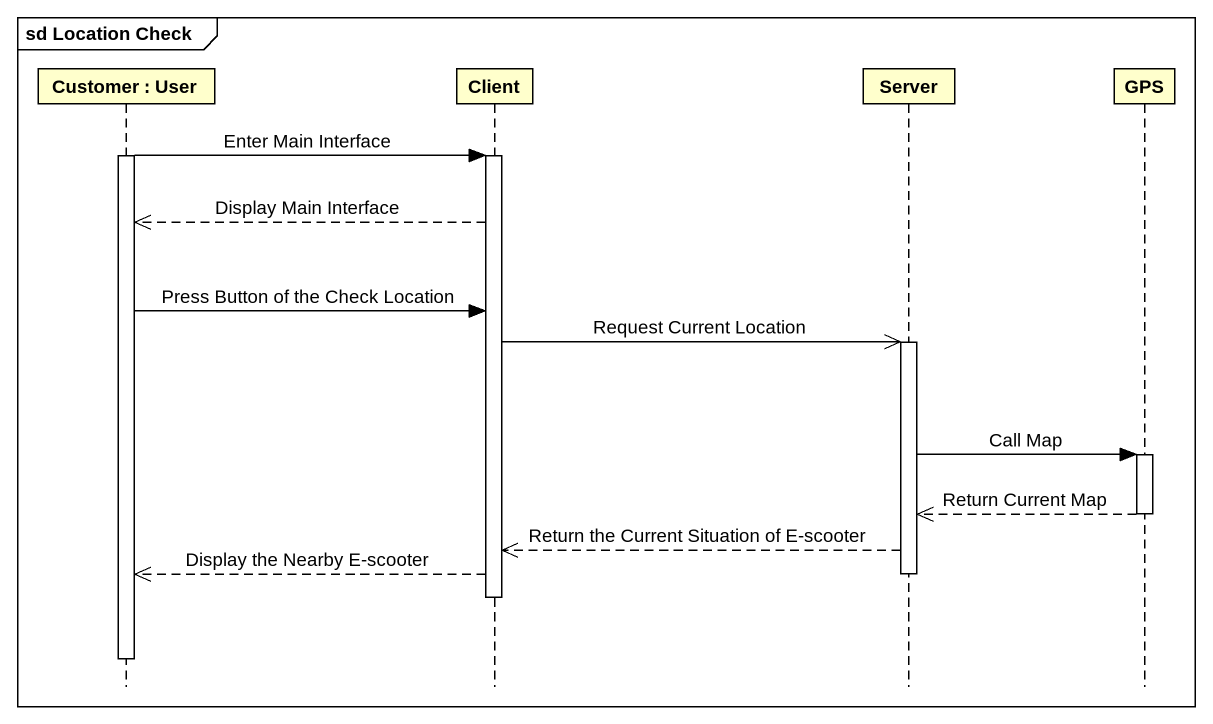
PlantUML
@startuml
mainframe sd Location Check
hide footbox
participant "Customer : User" as Customer
participant Client
participant Server
participant GPS

activate Customer
Customer -> Client : Enter Main Interface
activate Client
Client -->> Customer : Display Main Interface
Customer -> Client : Press Button of the Check Location
Client ->> Server : Request Current Location
activate Server
Server -> GPS : Call Map
activate GPS
GPS -->> Server : Return Current Map
deactivate GPS
Server -->> Client : Return the Current Situation of E-scooter
Client -->> Customer : Display the Nearby E-scooter
deactivate Server
deactivate Client
deactivate Customer
@enduml
